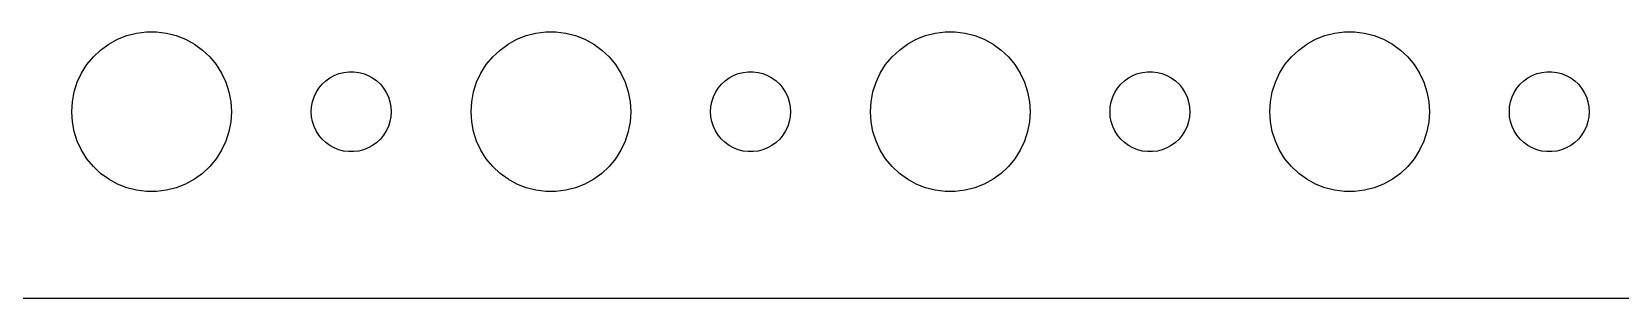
# Model space of a CAD drawing. Header units: metres. Extents: x -112 to 112, y -29 to 29.
# Drawn here: x -4.5 to 55.2, y -29.5 to -19.5 of the extents above; entities that cross this region are included whole.
import ezdxf

# ---------------------------------------------------------------- set-up
doc = ezdxf.new("R2010")
doc.units = ezdxf.units.M

msp = doc.modelspace()

# ---------------------------------------------------------------- linework, layer by layer
for p, q in [((-1.27733, -19.7855), (-0.92705, -19.6468)), ((-0.92705, -19.6468), (-0.56213, -19.5531)), ((-0.56213, -19.5531), (-0.18837, -19.5059)), ((-0.18837, -19.5059), (0.18837, -19.5059)), ((0.18837, -19.5059), (0.56213, -19.5531)), ((0.56213, -19.5531), (0.92705, -19.6468)), ((0.92705, -19.6468), (1.27733, -19.7855)), ((13.7227, -19.7855), (14.0729, -19.6468)), ((14.0729, -19.6468), (14.4379, -19.5531)), ((14.4379, -19.5531), (14.8116, -19.5059)), ((14.8116, -19.5059), (15.1884, -19.5059)), ((15.1884, -19.5059), (15.5621, -19.5531)), ((15.5621, -19.5531), (15.927, -19.6468)), ((15.927, -19.6468), (16.2773, -19.7855)), ((28.7227, -19.7855), (29.0729, -19.6468)), ((29.0729, -19.6468), (29.4379, -19.5531)), ((29.4379, -19.5531), (29.8116, -19.5059)), ((29.8116, -19.5059), (30.1884, -19.5059)), ((30.1884, -19.5059), (30.5621, -19.5531)), ((30.5621, -19.5531), (30.927, -19.6468)), ((30.927, -19.6468), (31.2773, -19.7855)), ((43.7227, -19.7855), (44.0729, -19.6468)), ((44.0729, -19.6468), (44.4379, -19.5531)), ((44.4379, -19.5531), (44.8116, -19.5059)), ((44.8116, -19.5059), (45.1884, -19.5059)), ((45.1884, -19.5059), (45.5621, -19.5531)), ((45.5621, -19.5531), (45.927, -19.6468)), ((45.927, -19.6468), (46.2773, -19.7855)), ((-2.1869, -20.4464), (-1.91226, -20.1884)), ((-1.91226, -20.1884), (-1.60747, -19.967)), ((-1.60747, -19.967), (-1.27733, -19.7855)), ((1.27733, -19.7855), (1.60747, -19.967)), ((1.60747, -19.967), (1.91226, -20.1884)), ((1.91226, -20.1884), (2.1869, -20.4464)), ((12.8131, -20.4464), (13.0877, -20.1884)), ((13.0877, -20.1884), (13.3925, -19.967)), ((13.3925, -19.967), (13.7227, -19.7855)), ((16.2773, -19.7855), (16.6075, -19.967)), ((16.6075, -19.967), (16.9123, -20.1884)), ((16.9123, -20.1884), (17.1869, -20.4464)), ((27.8131, -20.4464), (28.0877, -20.1884)), ((28.0877, -20.1884), (28.3925, -19.967)), ((28.3925, -19.967), (28.7227, -19.7855)), ((31.2773, -19.7855), (31.6075, -19.967)), ((31.6075, -19.967), (31.9123, -20.1884)), ((31.9123, -20.1884), (32.1869, -20.4464)), ((42.8131, -20.4464), (43.0877, -20.1884)), ((43.0877, -20.1884), (43.3925, -19.967)), ((43.3925, -19.967), (43.7227, -19.7855)), ((46.2773, -19.7855), (46.6075, -19.967)), ((46.6075, -19.967), (46.9123, -20.1884)), ((46.9123, -20.1884), (47.1869, -20.4464)), ((-2.62891, -21.0547), (-2.42705, -20.7366)), ((-2.42705, -20.7366), (-2.1869, -20.4464)), ((2.1869, -20.4464), (2.42705, -20.7366)), ((2.42705, -20.7366), (2.62891, -21.0547)), ((12.3711, -21.0547), (12.5729, -20.7366)), ((12.5729, -20.7366), (12.8131, -20.4464)), ((17.1869, -20.4464), (17.427, -20.7366)), ((17.427, -20.7366), (17.6289, -21.0547)), ((27.3711, -21.0547), (27.5729, -20.7366)), ((27.5729, -20.7366), (27.8131, -20.4464)), ((32.1869, -20.4464), (32.427, -20.7366)), ((32.427, -20.7366), (32.6289, -21.0547)), ((42.3711, -21.0547), (42.5729, -20.7366)), ((42.5729, -20.7366), (42.8131, -20.4464)), ((47.1869, -20.4464), (47.427, -20.7366)), ((47.427, -20.7366), (47.6289, -21.0547)), ((-2.90575, -21.7539), (-2.78932, -21.3956)), ((-2.78932, -21.3956), (-2.62891, -21.0547)), ((2.62891, -21.0547), (2.78932, -21.3956)), ((2.78932, -21.3956), (2.90575, -21.7539)), ((6.28647, -21.6183), (6.40654, -21.4732)), ((6.40654, -21.4732), (6.54385, -21.3442)), ((6.54385, -21.3442), (6.69626, -21.2335)), ((6.69626, -21.2335), (6.86133, -21.1427)), ((6.86133, -21.1427), (7.03647, -21.0734)), ((7.03647, -21.0734), (7.21892, -21.0266)), ((7.21892, -21.0266), (7.40581, -21.003)), ((7.40581, -21.003), (7.59418, -21.003)), ((7.59418, -21.003), (7.78107, -21.0266)), ((7.78107, -21.0266), (7.96352, -21.0734)), ((7.96352, -21.0734), (8.13866, -21.1427)), ((8.13866, -21.1427), (8.30373, -21.2335)), ((8.30373, -21.2335), (8.45613, -21.3442)), ((8.45613, -21.3442), (8.59344, -21.4732)), ((8.59344, -21.4732), (8.71352, -21.6183)), ((12.0942, -21.7539), (12.2107, -21.3956)), ((12.2107, -21.3956), (12.3711, -21.0547)), ((17.6289, -21.0547), (17.7893, -21.3956)), ((17.7893, -21.3956), (17.9057, -21.7539)), ((21.2865, -21.6183), (21.4065, -21.4732)), ((21.4065, -21.4732), (21.5439, -21.3442)), ((21.5439, -21.3442), (21.6963, -21.2335)), ((21.6963, -21.2335), (21.8613, -21.1427)), ((21.8613, -21.1427), (22.0365, -21.0734)), ((22.0365, -21.0734), (22.2189, -21.0266)), ((22.2189, -21.0266), (22.4058, -21.003)), ((22.4058, -21.003), (22.5942, -21.003)), ((22.5942, -21.003), (22.7811, -21.0266)), ((22.7811, -21.0266), (22.9635, -21.0734)), ((22.9635, -21.0734), (23.1387, -21.1427)), ((23.1387, -21.1427), (23.3037, -21.2335)), ((23.3037, -21.2335), (23.4561, -21.3442)), ((23.4561, -21.3442), (23.5934, -21.4732)), ((23.5934, -21.4732), (23.7135, -21.6183)), ((27.0942, -21.7539), (27.2107, -21.3956)), ((27.2107, -21.3956), (27.3711, -21.0547)), ((32.6289, -21.0547), (32.7893, -21.3956)), ((32.7893, -21.3956), (32.9057, -21.7539)), ((36.2865, -21.6183), (36.4065, -21.4732)), ((36.4065, -21.4732), (36.5439, -21.3442)), ((36.5439, -21.3442), (36.6963, -21.2335)), ((36.6963, -21.2335), (36.8613, -21.1427)), ((36.8613, -21.1427), (37.0365, -21.0734)), ((37.0365, -21.0734), (37.2189, -21.0266)), ((37.2189, -21.0266), (37.4058, -21.003)), ((37.4058, -21.003), (37.5942, -21.003)), ((37.5942, -21.003), (37.7811, -21.0266)), ((37.7811, -21.0266), (37.9635, -21.0734)), ((37.9635, -21.0734), (38.1387, -21.1427)), ((38.1387, -21.1427), (38.3037, -21.2335)), ((38.3037, -21.2335), (38.4561, -21.3442)), ((38.4561, -21.3442), (38.5934, -21.4732)), ((38.5934, -21.4732), (38.7135, -21.6183)), ((42.0942, -21.7539), (42.2107, -21.3956)), ((42.2107, -21.3956), (42.3711, -21.0547)), ((47.6289, -21.0547), (47.7893, -21.3956)), ((47.7893, -21.3956), (47.9057, -21.7539)), ((51.2865, -21.6183), (51.4065, -21.4732)), ((51.4065, -21.4732), (51.5439, -21.3442)), ((51.5439, -21.3442), (51.6963, -21.2335)), ((51.6963, -21.2335), (51.8613, -21.1427)), ((51.8613, -21.1427), (52.0365, -21.0734)), ((52.0365, -21.0734), (52.2189, -21.0266)), ((52.2189, -21.0266), (52.4058, -21.003)), ((52.4058, -21.003), (52.5942, -21.003)), ((52.5942, -21.003), (52.7811, -21.0266)), ((52.7811, -21.0266), (52.9635, -21.0734)), ((52.9635, -21.0734), (53.1387, -21.1427)), ((53.1387, -21.1427), (53.3037, -21.2335)), ((53.3037, -21.2335), (53.4561, -21.3442)), ((53.4561, -21.3442), (53.5934, -21.4732)), ((53.5934, -21.4732), (53.7135, -21.6183)), ((-2.97633, -22.124), (-2.90575, -21.7539)), ((2.90575, -21.7539), (2.97633, -22.124)), ((6.04712, -22.127), (6.10533, -21.9478)), ((6.10533, -21.9478), (6.18553, -21.7774)), ((6.18553, -21.7774), (6.28647, -21.6183)), ((8.71352, -21.6183), (8.81445, -21.7774)), ((8.81445, -21.7774), (8.89465, -21.9478)), ((8.89465, -21.9478), (8.95287, -22.127)), ((12.0237, -22.124), (12.0942, -21.7539)), ((17.9057, -21.7539), (17.9763, -22.124)), ((21.0471, -22.127), (21.1053, -21.9478)), ((21.1053, -21.9478), (21.1855, -21.7774)), ((21.1855, -21.7774), (21.2865, -21.6183)), ((23.7135, -21.6183), (23.8145, -21.7774)), ((23.8145, -21.7774), (23.8947, -21.9478)), ((23.8947, -21.9478), (23.9529, -22.127)), ((27.0237, -22.124), (27.0942, -21.7539)), ((32.9057, -21.7539), (32.9763, -22.124)), ((36.0471, -22.127), (36.1053, -21.9478)), ((36.1053, -21.9478), (36.1855, -21.7774)), ((36.1855, -21.7774), (36.2865, -21.6183)), ((38.7135, -21.6183), (38.8145, -21.7774)), ((38.8145, -21.7774), (38.8947, -21.9478)), ((38.8947, -21.9478), (38.9529, -22.127)), ((42.0237, -22.124), (42.0942, -21.7539)), ((47.9057, -21.7539), (47.9763, -22.124)), ((51.0471, -22.127), (51.1053, -21.9478)), ((51.1053, -21.9478), (51.1855, -21.7774)), ((51.1855, -21.7774), (51.2865, -21.6183)), ((53.7135, -21.6183), (53.8145, -21.7774)), ((53.8145, -21.7774), (53.8947, -21.9478)), ((53.8947, -21.9478), (53.9529, -22.127)), ((-3, -22.5), (-2.97633, -22.124)), ((-2.97633, -22.876), (-3, -22.5)), ((2.97633, -22.124), (3, -22.5)), ((3, -22.5), (2.97633, -22.876)), ((6, -22.5), (6.01183, -22.312)), ((6.01183, -22.688), (6, -22.5)), ((6.01183, -22.312), (6.04712, -22.127)), ((8.95287, -22.127), (8.98816, -22.312)), ((8.98816, -22.312), (9, -22.5)), ((9, -22.5), (8.98816, -22.688)), ((12, -22.5), (12.0237, -22.124)), ((12.0237, -22.876), (12, -22.5)), ((17.9763, -22.124), (18, -22.5)), ((18, -22.5), (17.9763, -22.876)), ((21, -22.5), (21.0118, -22.312)), ((21.0118, -22.688), (21, -22.5)), ((21.0118, -22.312), (21.0471, -22.127)), ((23.9529, -22.127), (23.9882, -22.312)), ((23.9882, -22.312), (24, -22.5)), ((24, -22.5), (23.9882, -22.688)), ((27, -22.5), (27.0237, -22.124)), ((27.0237, -22.876), (27, -22.5)), ((32.9763, -22.124), (33, -22.5)), ((33, -22.5), (32.9763, -22.876)), ((36, -22.5), (36.0118, -22.312)), ((36.0118, -22.688), (36, -22.5)), ((36.0118, -22.312), (36.0471, -22.127)), ((38.9529, -22.127), (38.9882, -22.312)), ((38.9882, -22.312), (39, -22.5)), ((39, -22.5), (38.9882, -22.688)), ((42, -22.5), (42.0237, -22.124)), ((42.0237, -22.876), (42, -22.5)), ((47.9763, -22.124), (48, -22.5)), ((48, -22.5), (47.9763, -22.876)), ((51, -22.5), (51.0118, -22.312)), ((51.0118, -22.688), (51, -22.5)), ((51.0118, -22.312), (51.0471, -22.127)), ((53.9529, -22.127), (53.9882, -22.312)), ((53.9882, -22.312), (54, -22.5)), ((54, -22.5), (53.9882, -22.688)), ((-2.90575, -23.2461), (-2.97633, -22.876)), ((-2.78932, -23.6044), (-2.90575, -23.2461)), ((2.90575, -23.2461), (2.78932, -23.6044)), ((2.97633, -22.876), (2.90575, -23.2461)), ((6.04712, -22.873), (6.01183, -22.688)), ((6.10533, -23.0522), (6.04712, -22.873)), ((6.18553, -23.2226), (6.10533, -23.0522)), ((6.28647, -23.3817), (6.18553, -23.2226)), ((8.81445, -23.2226), (8.71352, -23.3817)), ((8.89465, -23.0522), (8.81445, -23.2226)), ((8.95287, -22.873), (8.89465, -23.0522)), ((8.98816, -22.688), (8.95287, -22.873)), ((12.0942, -23.2461), (12.0237, -22.876)), ((12.2107, -23.6044), (12.0942, -23.2461)), ((17.9057, -23.2461), (17.7893, -23.6044)), ((17.9763, -22.876), (17.9057, -23.2461)), ((21.0471, -22.873), (21.0118, -22.688)), ((21.1053, -23.0522), (21.0471, -22.873)), ((21.1855, -23.2226), (21.1053, -23.0522)), ((21.2865, -23.3817), (21.1855, -23.2226)), ((23.8145, -23.2226), (23.7135, -23.3817)), ((23.8947, -23.0522), (23.8145, -23.2226)), ((23.9529, -22.873), (23.8947, -23.0522)), ((23.9882, -22.688), (23.9529, -22.873)), ((27.0942, -23.2461), (27.0237, -22.876)), ((27.2107, -23.6044), (27.0942, -23.2461)), ((32.9057, -23.2461), (32.7893, -23.6044)), ((32.9763, -22.876), (32.9057, -23.2461)), ((36.0471, -22.873), (36.0118, -22.688)), ((36.1053, -23.0522), (36.0471, -22.873)), ((36.1855, -23.2226), (36.1053, -23.0522)), ((36.2865, -23.3817), (36.1855, -23.2226)), ((38.8145, -23.2226), (38.7135, -23.3817)), ((38.8947, -23.0522), (38.8145, -23.2226)), ((38.9529, -22.873), (38.8947, -23.0522)), ((38.9882, -22.688), (38.9529, -22.873)), ((42.0942, -23.2461), (42.0237, -22.876)), ((42.2107, -23.6044), (42.0942, -23.2461)), ((47.9057, -23.2461), (47.7893, -23.6044)), ((47.9763, -22.876), (47.9057, -23.2461)), ((51.0471, -22.873), (51.0118, -22.688)), ((51.1053, -23.0522), (51.0471, -22.873)), ((51.1855, -23.2226), (51.1053, -23.0522)), ((51.2865, -23.3817), (51.1855, -23.2226)), ((53.8145, -23.2226), (53.7135, -23.3817)), ((53.8947, -23.0522), (53.8145, -23.2226)), ((53.9529, -22.873), (53.8947, -23.0522)), ((53.9882, -22.688), (53.9529, -22.873)), ((-2.62891, -23.9453), (-2.78932, -23.6044)), ((2.78932, -23.6044), (2.62891, -23.9453)), ((6.40654, -23.5268), (6.28647, -23.3817)), ((6.54385, -23.6558), (6.40654, -23.5268)), ((6.69626, -23.7665), (6.54385, -23.6558)), ((6.86133, -23.8572), (6.69626, -23.7665)), ((7.03647, -23.9266), (6.86133, -23.8572)), ((8.13866, -23.8572), (7.96352, -23.9266)), ((8.30373, -23.7665), (8.13866, -23.8572)), ((8.45613, -23.6558), (8.30373, -23.7665)), ((8.59344, -23.5268), (8.45613, -23.6558)), ((8.71352, -23.3817), (8.59344, -23.5268)), ((12.3711, -23.9453), (12.2107, -23.6044)), ((17.7893, -23.6044), (17.6289, -23.9453)), ((21.4065, -23.5268), (21.2865, -23.3817)), ((21.5439, -23.6558), (21.4065, -23.5268)), ((21.6963, -23.7665), (21.5439, -23.6558)), ((21.8613, -23.8572), (21.6963, -23.7665)), ((22.0365, -23.9266), (21.8613, -23.8572)), ((23.1387, -23.8572), (22.9635, -23.9266)), ((23.3037, -23.7665), (23.1387, -23.8572)), ((23.4561, -23.6558), (23.3037, -23.7665)), ((23.5934, -23.5268), (23.4561, -23.6558)), ((23.7135, -23.3817), (23.5934, -23.5268)), ((27.3711, -23.9453), (27.2107, -23.6044)), ((32.7893, -23.6044), (32.6289, -23.9453)), ((36.4065, -23.5268), (36.2865, -23.3817)), ((36.5439, -23.6558), (36.4065, -23.5268)), ((36.6963, -23.7665), (36.5439, -23.6558)), ((36.8613, -23.8572), (36.6963, -23.7665)), ((37.0365, -23.9266), (36.8613, -23.8572)), ((38.1387, -23.8572), (37.9635, -23.9266)), ((38.3037, -23.7665), (38.1387, -23.8572)), ((38.4561, -23.6558), (38.3037, -23.7665)), ((38.5934, -23.5268), (38.4561, -23.6558)), ((38.7135, -23.3817), (38.5934, -23.5268)), ((42.3711, -23.9453), (42.2107, -23.6044)), ((47.7893, -23.6044), (47.6289, -23.9453)), ((51.4065, -23.5268), (51.2865, -23.3817)), ((51.5439, -23.6558), (51.4065, -23.5268)), ((51.6963, -23.7665), (51.5439, -23.6558)), ((51.8613, -23.8572), (51.6963, -23.7665)), ((52.0365, -23.9266), (51.8613, -23.8572)), ((53.1387, -23.8572), (52.9635, -23.9266)), ((53.3037, -23.7665), (53.1387, -23.8572)), ((53.4561, -23.6558), (53.3037, -23.7665)), ((53.5934, -23.5268), (53.4561, -23.6558)), ((53.7135, -23.3817), (53.5934, -23.5268)), ((-2.42705, -24.2634), (-2.62891, -23.9453)), ((-2.1869, -24.5536), (-2.42705, -24.2634)), ((2.42705, -24.2634), (2.1869, -24.5536)), ((2.62891, -23.9453), (2.42705, -24.2634)), ((7.21892, -23.9734), (7.03647, -23.9266)), ((7.40581, -23.997), (7.21892, -23.9734)), ((7.59418, -23.997), (7.40581, -23.997)), ((7.78107, -23.9734), (7.59418, -23.997)), ((7.96352, -23.9266), (7.78107, -23.9734)), ((12.5729, -24.2634), (12.3711, -23.9453)), ((12.8131, -24.5536), (12.5729, -24.2634)), ((17.427, -24.2634), (17.1869, -24.5536)), ((17.6289, -23.9453), (17.427, -24.2634)), ((22.2189, -23.9734), (22.0365, -23.9266)), ((22.4058, -23.997), (22.2189, -23.9734)), ((22.5942, -23.997), (22.4058, -23.997)), ((22.7811, -23.9734), (22.5942, -23.997)), ((22.9635, -23.9266), (22.7811, -23.9734)), ((27.5729, -24.2634), (27.3711, -23.9453)), ((27.8131, -24.5536), (27.5729, -24.2634)), ((32.427, -24.2634), (32.1869, -24.5536)), ((32.6289, -23.9453), (32.427, -24.2634)), ((37.2189, -23.9734), (37.0365, -23.9266)), ((37.4058, -23.997), (37.2189, -23.9734)), ((37.5942, -23.997), (37.4058, -23.997)), ((37.7811, -23.9734), (37.5942, -23.997)), ((37.9635, -23.9266), (37.7811, -23.9734)), ((42.5729, -24.2634), (42.3711, -23.9453)), ((42.8131, -24.5536), (42.5729, -24.2634)), ((47.427, -24.2634), (47.1869, -24.5536)), ((47.6289, -23.9453), (47.427, -24.2634)), ((52.2189, -23.9734), (52.0365, -23.9266)), ((52.4058, -23.997), (52.2189, -23.9734)), ((52.5942, -23.997), (52.4058, -23.997)), ((52.7811, -23.9734), (52.5942, -23.997)), ((52.9635, -23.9266), (52.7811, -23.9734)), ((-1.91226, -24.8115), (-2.1869, -24.5536)), ((-1.60747, -25.033), (-1.91226, -24.8115)), ((-1.27733, -25.2145), (-1.60747, -25.033)), ((1.60747, -25.033), (1.27733, -25.2145)), ((1.91226, -24.8115), (1.60747, -25.033)), ((2.1869, -24.5536), (1.91226, -24.8115)), ((13.0877, -24.8115), (12.8131, -24.5536)), ((13.3925, -25.033), (13.0877, -24.8115)), ((13.7227, -25.2145), (13.3925, -25.033)), ((16.6075, -25.033), (16.2773, -25.2145)), ((16.9123, -24.8115), (16.6075, -25.033)), ((17.1869, -24.5536), (16.9123, -24.8115)), ((28.0877, -24.8115), (27.8131, -24.5536)), ((28.3925, -25.033), (28.0877, -24.8115)), ((28.7227, -25.2145), (28.3925, -25.033)), ((31.6075, -25.033), (31.2773, -25.2145)), ((31.9123, -24.8115), (31.6075, -25.033)), ((32.1869, -24.5536), (31.9123, -24.8115)), ((43.0877, -24.8115), (42.8131, -24.5536)), ((43.3925, -25.033), (43.0877, -24.8115)), ((43.7227, -25.2145), (43.3925, -25.033)), ((46.6075, -25.033), (46.2773, -25.2145)), ((46.9123, -24.8115), (46.6075, -25.033)), ((47.1869, -24.5536), (46.9123, -24.8115)), ((-0.92705, -25.3532), (-1.27733, -25.2145)), ((-0.56213, -25.4469), (-0.92705, -25.3532)), ((-0.18837, -25.4941), (-0.56213, -25.4469)), ((0.18837, -25.4941), (-0.18837, -25.4941)), ((0.56213, -25.4469), (0.18837, -25.4941)), ((0.92705, -25.3532), (0.56213, -25.4469)), ((1.27733, -25.2145), (0.92705, -25.3532)), ((14.0729, -25.3532), (13.7227, -25.2145)), ((14.4379, -25.4469), (14.0729, -25.3532)), ((14.8116, -25.4941), (14.4379, -25.4469)), ((15.1884, -25.4941), (14.8116, -25.4941)), ((15.5621, -25.4469), (15.1884, -25.4941)), ((15.927, -25.3532), (15.5621, -25.4469)), ((16.2773, -25.2145), (15.927, -25.3532)), ((29.0729, -25.3532), (28.7227, -25.2145)), ((29.4379, -25.4469), (29.0729, -25.3532)), ((29.8116, -25.4941), (29.4379, -25.4469)), ((30.1884, -25.4941), (29.8116, -25.4941)), ((30.5621, -25.4469), (30.1884, -25.4941)), ((30.927, -25.3532), (30.5621, -25.4469)), ((31.2773, -25.2145), (30.927, -25.3532)), ((44.0729, -25.3532), (43.7227, -25.2145)), ((44.4379, -25.4469), (44.0729, -25.3532)), ((44.8116, -25.4941), (44.4379, -25.4469)), ((45.1884, -25.4941), (44.8116, -25.4941)), ((45.5621, -25.4469), (45.1884, -25.4941)), ((45.927, -25.3532), (45.5621, -25.4469)), ((46.2773, -25.2145), (45.927, -25.3532)), ((-107.314, -29.4901), (107.314, -29.4901))]:
    msp.add_line(p, q)

doc.saveas('drawing.dxf')
